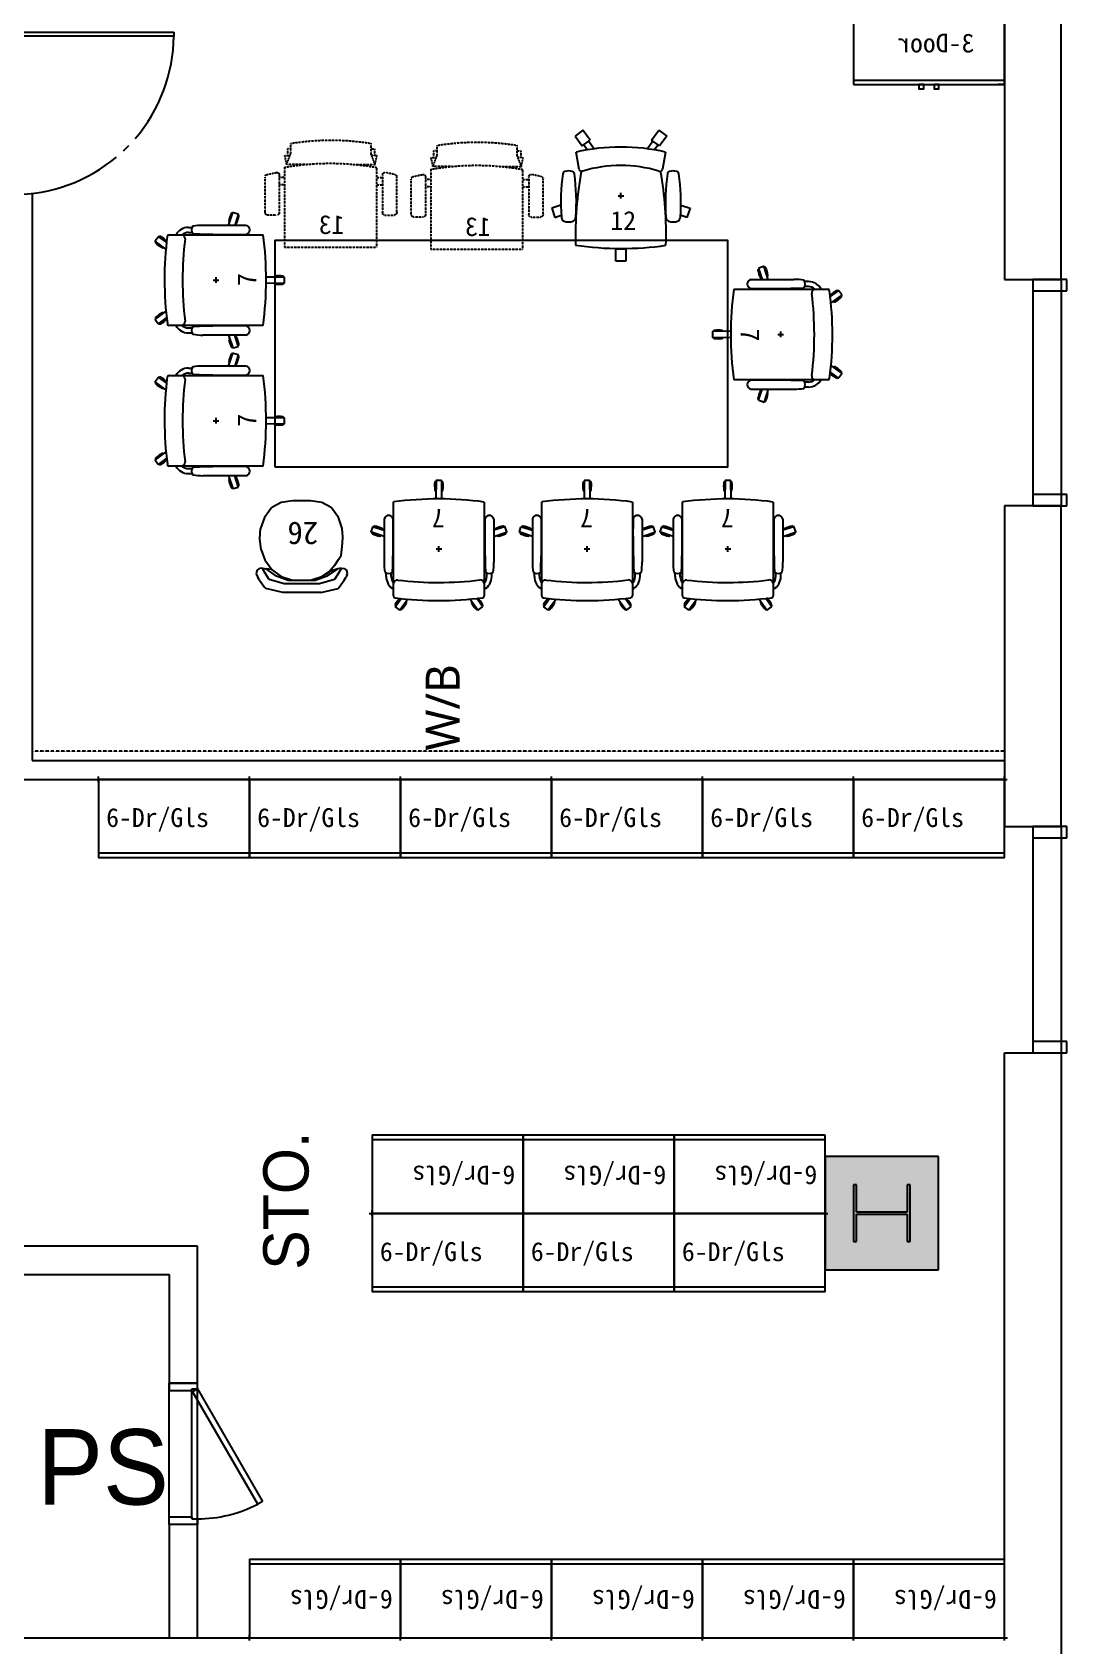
# Model space of a CAD drawing. Header units: millimetres. Extents: x 10479 to 135323, y 879012 to 965592.
# Drawn here: x 63282 to 68762, y 929609 to 938162 of the extents above; entities that cross this region are included whole.
import ezdxf
from ezdxf.enums import TextEntityAlignment as Align

# ---------------------------------------------------------------- set-up
doc = ezdxf.new("R2010")
doc.units = ezdxf.units.MM
doc.header["$PDMODE"] = 2
doc.header["$PDSIZE"] = 15
doc.linetypes.add('HID', pattern=[2.3, 1.5, -0.8])
for name, color, linetype in [('$CABI', 144, 'Continuous'), ('$CHAR', 3, 'Continuous'), ('보루네오', 140, 'Continuous'), ('비브랜드', 30, 'Continuous'), ('수입브랜드', 90, 'Continuous'), ('시디즈', 211, 'Continuous'), ('퍼시스', 210, 'Continuous')]:
    doc.layers.add(name, color=color, linetype=linetype)
doc.styles.add('S.A', font='malgun.ttf')
doc.styles.add('WGHTXT', font='')
doc.styles.add('돋움', font='')
doc.styles.get('WGHTXT').set_extended_font_data('HY울릉도L')
doc.styles.get('돋움').set_extended_font_data('Dotum')

# ---------------------------------------------------------------- blocks, each defined once
blk = doc.blocks.new('캐비닛_3단캐비닛_보루네오_H1123')
at = {"layer": '보루네오', "ltscale": 2}
for p, q in [((2211171.2, -1505364.8), (2211171.2, -1504964.8)), ((2211171.2, -1504964.8), (2211971.2, -1504964.8)), ((2211971.2, -1504984.8), (2211171.2, -1504984.8)), ((2211971.2, -1504964.8), (2211937.8, -1504964.8)), ((2211971.2, -1504964.8), (2211971.2, -1505364.8)), ((2211971.2, -1505364.8), (2211171.2, -1505364.8))]:
    blk.add_line(p, q, dxfattribs=at)
for points in [[(2211544.2, -1504964.8), (2211518.2, -1504964.8), (2211518.2, -1504941.8), (2211544.2, -1504941.8)], [(2211624.2, -1504964.8), (2211598.2, -1504964.8), (2211598.2, -1504941.8), (2211624.2, -1504941.8)]]:
    blk.add_lwpolyline(points, close=True, dxfattribs=at)
at = {"layer": '보루네오'}
blk.add_text('3-Door', height=100, rotation=180, dxfattribs=at).set_placement((2211811.3, -1505134.4))
blk = doc.blocks.new('의자_회의용의자_보루네오_UC805SZ')
at = {"layer": '보루네오'}
for p, q in [((206309.4, 39619.1), (206310.8, 39632.4)), ((206310.8, 39632.4), (206320.6, 39642.9)), ((206333.9, 39645.7), (206320.6, 39642.9)), ((206340.9, 39643.6), (206333.9, 39645.7)), ((206337.4, 39645), (206350.7, 39639.4)), ((206362.6, 39632.4), (206350.7, 39639.4)), ((206393.4, 39610), (206362.6, 39632.4)), ((206042, 39575), (206018.9, 39533)), ((206042, 39575), (206043.4, 39576.4)), ((206085.4, 39607.2), (206043.4, 39576.4)), ((206135.1, 39623.3), (206085.4, 39607.2)), ((206171.5, 39625.4), (206135.1, 39623.3)), ((206198.8, 39624), (206171.5, 39625.4)), ((206226.8, 39621.9), (206198.8, 39624)), ((206254.1, 39618.4), (206226.8, 39621.9)), ((206270.9, 39607.2), (206254.1, 39618.4)), ((206296.1, 39591.1), (206270.9, 39607.2)), ((206296.1, 39591.1), (206324.8, 39567.3)), ((206309.4, 39619.1), (206309.4, 39619.1)), ((206313.6, 39616.3), (206309.4, 39619.1)), ((206309.4, 39619.1), (206312.9, 39604.4)), ((206312.9, 39604.4), (206343, 39556.8)), ((206312.9, 39604.4), (206324.8, 39567.3)), ((206313.6, 39616.3), (206331.1, 39607.2)), ((206313.6, 39616.3), (206313.6, 39616.3)), ((206347.2, 39533.7), (206324.8, 39567.3)), ((206331.1, 39607.2), (206359.1, 39589)), ((206362.6, 39504.3), (206343, 39556.8)), ((206359.1, 39589), (206379.4, 39523.2)), ((206399, 39605.1), (206393.4, 39610)), ((206416.5, 39528.1), (206399, 39605.1)), ((206018.9, 39533), (206011.9, 39483.3)), ((206363.3, 39483.3), (206347.2, 39533.7)), ((206363.3, 39384.6), (206362.6, 39504.3)), ((206379.4, 39523.2), (206379.4, 39366.4)), ((206416.5, 39528.1), (206416.5, 39361.5)), ((206011.9, 39483.3), (206011.9, 39403.5)), ((206011.9, 39403.5), (206018.9, 39353.8)), ((206018.9, 39353.8), (206042, 39311.8)), ((206315.7, 39310.4), (206347.2, 39353.1)), ((206342.3, 39328.6), (206363.3, 39384.6)), ((206347.2, 39353.8), (206363.3, 39403.5)), ((206347.2, 39353.1), (206363.3, 39403.5)), ((206379.4, 39366.4), (206359.1, 39300.6)), ((206416.5, 39361.5), (206399, 39285.2)), ((206043.4, 39310.4), (206042, 39311.8)), ((206043.4, 39310.4), (206085.4, 39279.6)), ((206085.4, 39279.6), (206135.1, 39262.8)), ((206228.9, 39264.9), (206273, 39281)), ((206273, 39281), (206315.7, 39311.8)), ((206309.4, 39270.5), (206312.9, 39288)), ((206313.6, 39273.3), (206309.4, 39270.5)), ((206309.4, 39270.5), (206311.5, 39257.2)), ((206342.3, 39328.6), (206312.9, 39288)), ((206315.7, 39311.8), (206312.9, 39288)), ((206331.8, 39282.4), (206313.6, 39273.3)), ((206359.1, 39300.6), (206331.8, 39282.4)), ((206363.3, 39257.2), (206394.1, 39279.6)), ((206394.1, 39279.6), (206399, 39285.2)), ((206180.6, 39260), (206135.1, 39262.8)), ((206228.9, 39264.9), (206180.6, 39260)), ((206321.3, 39246.7), (206311.5, 39257.2)), ((206321.3, 39246.7), (206334.6, 39243.9)), ((206334.6, 39243.9), (206341.6, 39246)), ((206338.1, 39244.6), (206351.4, 39250.9)), ((206363.3, 39257.2), (206351.4, 39250.9))]:
    blk.add_line(p, q, dxfattribs=at)
blk.add_text('26', height=100, rotation=270).set_placement((206106, 39517.3))
blk = doc.blocks.new('의자_사무용의자_퍼시스_CH0501')
at = {"layer": '퍼시스'}
for p, q in [((-231.3, 304.7, 0), (-200.7, 262.4, 0)), ((-209.8, 322.8, 0), (-230.8, 307.5, 0)), ((-165.2, 266, 0), (-207, 322.3, 0)), ((163.7, 266, 0), (205.6, 322.3, 0)), ((229.9, 304.7, 0), (199.6, 262.8, 0)), ((208.4, 322.8, 0), (229.4, 307.5, 0)), ((-240.2, -248.7), (-240.2, 248.7)), ((240.2, 249), (240.2, -249)), ((-280.5, 146.8), (-280.5, 127.4)), ((-253.9, 146.8), (-253.9, 127.2)), ((252.5, 146.8), (252.5, 127.2)), ((279.1, 146.8), (279.1, 127.4)), ((-291.4, -158), (-291.4, 70)), ((290, -158), (290, 70)), ((-291.4, -65.9), (-358.7, -88.5)), ((290, -65.9), (357.3, -88.5)), ((-360, -91.1), (-351.9, -115.8)), ((-349.4, -117.1), (-291.4, -98.7)), ((348, -117.1), (290, -98.7)), ((358.6, -91.1), (350.5, -115.8)), ((-16.6, -264.9), (-15.1, -360.2)), ((14.9, -360.2), (15.9, -264.9)), ((-13.1, -362.2), (12.9, -362.2))]:
    blk.add_line(p, q, dxfattribs=at)
for centre, radius, start, end in [((-230.2, 248.7), 10, 97.43298, 180), ((-227.3, 297.4, 0), 5.29, 114.2057, 206.91653), ((-100.2, 366.6, 0), 150, 208.49699, 224.35371), ((-229.7, 305.9, 0), 2, 126, 216), ((1.4, -1526.3), 1800, 82.65482, 97.43298), ((-208.6, 321.1, 0), 2.02, 36.60291, 125.39709), ((-203.8, 265.4, 0), 5.14, 225.02432, 227.4759), ((-201.3, 316.4, 0), 5.26, 44.76436, 137.84283), ((-306.4, 216.8, 0), 150, 27.64629, 43.50301), ((-178.1, 284.1, 0), 5.13, 301.72005, 27.03383), ((176.6, 284.1, 0), 5.13, 152.96617, 238.27995), ((304.9, 216.8, 0), 150, 136.49699, 152.35371), ((199.9, 316.4, 0), 5.26, 42.15717, 135.23564), ((207.2, 321.1, 0), 2.02, 54.60291, 143.39709), ((98.8, 366.6, 0), 150, 315.7942, 331.50301), ((225.9, 297.4, 0), 5.29, 333.08347, 65.7943), ((228.2, 305.9, 0), 2, 324, 54), ((230.2, 249), 10, 0, 82.65482), ((-204.2, 146.8), 76.3, 118.15329, 180), ((-204.2, 146.8), 49.7, 136.4158, 180), ((-220, 185), 20.5, 190.85362, 276.3109), ((1.4, -1622.1), 1800, 83.09377, 96.9925), ((220.1, 185.3), 20.6, 263.72681, 348.08907), ((202.8, 146.8), 76.3, 0, 61.84671), ((202.8, 146.8), 49.7, 360, 41.1552), ((82.4, 70), 373.9, 171.82038, 180), ((-267.4, 96.6), 33.4, 52.75918, 127.24082), ((-5272.7, -85.4), 5029.7, 359.173, 2.37692), ((5271.2, -85.4), 5029.7, 177.62308, 180.827), ((266, 96.6), 33.4, 52.75918, 127.24082), ((-83.9, 70), 373.9, 0, 8.17962), ((-351.3, -85, 0), 5.26, 116.77893, 209.83723), ((-289.1, -215.6, 0), 150, 99.64629, 115.50301), ((-313.4, -72.8, 0), 5.13, 13.59953, 99.02346), ((312, -72.8, 0), 5.13, 80.97654, 166.40047), ((287.6, -215.6, 0), 150, 64.49699, 80.35371), ((349.8, -85, 0), 5.26, 330.16277, 63.22107), ((-358.1, -90.4), 2.02, 108.583, 197.417), ((-350, -115.2), 2, 198, 288), ((-341.3, -115.6), 5.24, 185.79104, 279.52053), ((-367.8, 26.7), 150, 280.49699, 296.35371), ((-303.5, -103.1), 5.13, 296.96689, 24.1581), ((-267.4, -153.6), 24.4, 190.38886, 349.61114), ((266, -153.6), 24.4, 190.38886, 349.61114), ((302.1, -103.1), 5.13, 155.8419, 243.03311), ((366.4, 26.7), 150, 243.64629, 259.50301), ((339.9, -115.6), 5.24, 260.47947, 354.20896), ((348.6, -115.2), 2, 252, 342), ((356.6, -90.4), 2.02, 342.583, 71.417), ((1.4, 1535), 1800, 262.28745, 277.62518), ((127.3, -333.2), 150, 171.64629, 187.50301), ((-15.9, -312.4), 5.34, 91.136, 169.92403), ((15.6, -312.4), 5.34, 10.07597, 91.98456), ((-127.5, -333.2), 150, 352.49699, 8.35371), ((-16.2, -352), 5.27, 188.83662, 282.04116), ((-13.1, -360.2), 2, 180, 270), ((12.9, -360.2), 2, 270, 0), ((16, -352), 5.27, 257.95884, 351.16338)]:
    blk.add_arc(centre, radius, start, end, dxfattribs=at)
blk.add_point((0, 0), dxfattribs=at)
blk.add_text('7', height=100).set_placement((-31.1, -212.4))
blk = doc.blocks.new('의자_사무용의자_스틸케이스_THK13101')
at = {"layer": '수입브랜드', "linetype": 'HID', "ltscale": 0.7}
for p, q in [((-284.8, -170.6), (-334.8, -170.6)), ((287.5, -170.6), (337.5, -170.6)), ((-347.5, -183.3), (-347.5, -371.8)), ((-272.1, -382.8), (-272.1, -183.3)), ((274.8, -383.4), (274.8, -183.3)), ((350.2, -183.3), (350.2, -372.7)), ((-243.9, -331), (-274.8, -331)), ((243.9, -331), (274.8, -331)), ((-337.5, -385.1), (-287.5, -395.8)), ((-243.9, -369.5), (-274.8, -369.5)), ((243.9, -369.5), (274.8, -369.5)), ((340.2, -385.1), (290.2, -395.8))]:
    blk.add_line(p, q, dxfattribs=at)
for points in [[(-243.9, -423.4), (-243.9, 0), (243.9, 0), (243.9, -422.5)], [(-232.8, -438.8), (-242.6, -486.4), (-215.3, -485.5)], [(-129.5, -438.8), (-232.8, -438.8), (-210.8, -497.2), (-210.8, -550.3)], [(-211.1, -522.2), (-229.2, -521), (-229.1, -485.9)], [(118.4, -438.8), (235.4, -438.8), (214, -495.3), (214, -550.3)], [(214, -522.2), (232.4, -521), (232.4, -486)], [(235.4, -438.8), (245.4, -486.4), (217.7, -485.6)]]:
    blk.add_lwpolyline(points, dxfattribs=at)
for centre, radius, start, end in [((-334.8, -183.3), 12.7, 90, 180), ((-284.8, -183.3), 12.7, 0, 90), ((287.5, -183.3), 12.7, 90, 180), ((337.5, -183.3), 12.7, 0, 90), ((-334.8, -372.7), 12.7, 180, 257.66457), ((-284.8, -383.4), 12.7, 257.66457, 0), ((-2.5, 937), 1381.7, 259.93791, 280.27596), ((287.5, -383.4), 12.7, 180, 282.33543), ((337.5, -372.7), 12.7, 282.33543, 0), ((1.6, 738.7), 1306.4, 260.64228, 279.35772)]:
    blk.add_arc(centre, radius, start, end, dxfattribs=at)
blk.add_text('13', height=100, rotation=180).set_placement((72.7, -69.8))
blk = doc.blocks.new('의자_사무용의자_시디즈_T10')
at = {"layer": '시디즈'}
for p, q in [((-200.9, 347.1, 0), (-242.9, 316.5, 0)), ((-162.6, 294.5, 0), (-200.9, 347.1, 0)), ((162.4, 294.5, 0), (200.6, 347.1, 0)), ((200.6, 347.1, 0), (242.7, 316.5, 0)), ((-242.9, 316.5, 0), (-204.7, 263.9, 0)), ((-204.7, 263.9, 0), (-162.6, 294.5, 0)), ((-197.1, 269.5, 0), (-177.5, 243.1, 0)), ((-170.3, 288.9, 0), (-141.9, 248.6, 0)), ((170.1, 288.9, 0), (141.7, 248.6, 0)), ((204.5, 263.9, 0), (162.4, 294.5, 0)), ((196.8, 269.5, 0), (177.3, 243.1, 0)), ((242.7, 316.5, 0), (204.5, 263.9, 0)), ((-220.2, 139.6, 0), (-237, 231, 0)), ((237, 231, 0), (220.9, 141.2, 0)), ((-128.9, 167.1), (-128.9, 167.1)), ((-128.9, 167.1), (-128.9, 167.1)), ((-318.1, -49.6, 0), (-366.4, -65.3, 0)), ((-366.4, -65.3, 0), (-350.4, -114.8, 0)), ((317.8, -49.6, 0), (366.2, -65.3, 0)), ((366.2, -65.3, 0), (350.1, -114.8, 0)), ((-350.4, -114.8, 0), (-316, -103.6, 0)), ((350.1, -114.8, 0), (315.7, -103.6, 0)), ((-26.1, -281.4, 0), (25.9, -281.4, 0)), ((-26.1, -346.4, 0), (-26.1, -281.4, 0)), ((-12.7, -281.4, 0), (-12.7, -279.5, 0)), ((12.4, -281.4, 0), (12.4, -279.5, 0)), ((25.9, -281.4, 0), (25.9, -346.4, 0)), ((25.9, -346.4, 0), (-26.1, -346.4, 0))]:
    blk.add_line(p, q, dxfattribs=at)
for centre, radius, start, end in [((0, -782.1, 0), 1040.4, 76.83121, 103.16879), ((761.9, -34.3, 0), 1080.1, 171.98266, 184.12355), ((-293, 114, 0), 14.9, 101.66098, 170.61342), ((-276.9, 62.2, 0), 69, 74.3847, 106.08725), ((-261, 114.1, 0), 14.8, 8.77716, 79.46279), ((-1324.2, -34.4, 0), 1088.3, 355.90942, 7.96394), ((1803.6, -222.7, 0), 2044.6, 170.05998, 181.11051), ((-205.9, 145, 0), 15.3, 200.51053, 287.15481), ((0, -530.4, 0), 690.8, 73.0482, 106.9518), ((206.8, 143.7, 0), 14.4, 248.08599, 349.84116), ((-1629.8, -201.6, 0), 1869.7, 358.12989, 10.20801), ((1324, -34.4, 0), 1088.3, 172.03606, 184.09058), ((260.8, 114.1, 0), 14.8, 100.53721, 171.22284), ((276.6, 62.2, 0), 69, 73.91275, 105.6153), ((292.7, 114, 0), 14.9, 9.38658, 78.33902), ((-762.2, -34.3, 0), 1080.1, 355.87645, 8.01734), ((-291.8, -112.2, 0), 23.6, 179.43609, 247.66904), ((-277, -79.7, 0), 59.3, 246.36376, 293.63624), ((-261.9, -112.4, 0), 23.3, 291.94918, 0.8867), ((261.7, -112.4, 0), 23.3, 179.1133, 248.05082), ((276.8, -79.7, 0), 59.3, 246.36376, 293.63624), ((291.6, -112.2, 0), 23.6, 292.33096, 0.56391), ((0, 1413.3, 0), 1692.8, 261.83108, 278.11402)]:
    blk.add_arc(centre, radius, start, end, dxfattribs=at)
blk.add_point((0, 0), dxfattribs=at)
blk.add_text('12', height=100).set_placement((-55.4, -181.3))
blk = doc.blocks.new('14F')
h = blk.add_hatch(color=8)
h.dxf.hatch_style = 1
h.paths.add_polyline_path([(-132518.1, 758441.9), (-131918.1, 758441.9), (-131918.1, 759041.9), (-132518.1, 759041.9)])
at = {"color": 8}
for p, q in [((-131568.1, 765391.9), (-131568.1, 763691.9)), ((-131568.1, 765391.9), (-131568.1, 763691.9)), ((-131268.1, 763691.9), (-131268.1, 765391.9)), ((-131268.1, 763691.9), (-131268.1, 765391.9)), ((-136718.1, 764141.8), (-136718.1, 761141.8)), ((-131568.1, 763691.9), (-131268.1, 763691.9)), ((-131568.1, 763691.9), (-131268.1, 763691.9)), ((-131238.1, 763691.9), (-131418.1, 763691.9)), ((-131418.1, 763691.9), (-131418.1, 763631.9)), ((-131418.1, 763691.9), (-131418.1, 762491.9)), ((-131418.1, 763691.9), (-131418.1, 762491.9)), ((-131268.1, 763691.9), (-131268.1, 762491.9)), ((-131268.1, 763691.9), (-131268.1, 762491.9)), ((-131238.1, 763631.9), (-131238.1, 763691.9)), ((-131418.1, 763631.9), (-131238.1, 763631.9)), ((-131238.1, 762551.9), (-131418.1, 762551.9)), ((-131418.1, 762551.9), (-131418.1, 762491.9)), ((-131238.1, 762491.9), (-131238.1, 762551.9)), ((-131268.1, 762491.9), (-131568.1, 762491.9)), ((-131568.1, 762491.9), (-131568.1, 760791.9)), ((-131268.1, 762491.9), (-131568.1, 762491.9)), ((-131568.1, 762491.9), (-131568.1, 760791.9)), ((-131418.1, 762491.9), (-131238.1, 762491.9)), ((-131268.1, 760791.9), (-131268.1, 762491.9)), ((-131268.1, 760791.9), (-131268.1, 762491.9)), ((-136718.1, 761141.8), (-131568.1, 761141.8)), ((-136818.1, 761041.8), (-131568.1, 761041.8)), ((-131568.1, 760791.9), (-131268.1, 760791.9)), ((-131568.1, 760791.9), (-131268.1, 760791.9)), ((-131238.1, 760791.9), (-131418.1, 760791.9)), ((-131418.1, 760791.9), (-131418.1, 760731.9)), ((-131418.1, 760791.9), (-131418.1, 759591.9)), ((-131418.1, 760791.9), (-131418.1, 759591.9)), ((-131418.1, 760731.9), (-131238.1, 760731.9)), ((-131268.1, 760791.9), (-131268.1, 759591.9)), ((-131268.1, 760791.9), (-131268.1, 759591.9)), ((-131238.1, 760731.9), (-131238.1, 760791.9)), ((-131238.1, 759651.9), (-131418.1, 759651.9)), ((-131418.1, 759651.9), (-131418.1, 759591.9)), ((-131238.1, 759591.9), (-131238.1, 759651.9)), ((-131568.1, 756491.9), (-131568.1, 759591.9)), ((-131568.1, 759591.9), (-131268.1, 759591.9)), ((-131568.1, 756491.9), (-131568.1, 759591.9)), ((-131568.1, 759591.9), (-131268.1, 759591.9)), ((-131418.1, 759591.9), (-131238.1, 759591.9)), ((-131268.1, 759591.9), (-131268.1, 756191.9)), ((-131268.1, 759591.9), (-131268.1, 756491.9)), ((-131918.1, 759041.9), (-132518.1, 759041.9)), ((-132518.1, 759041.9), (-132518.1, 758441.9)), ((-131918.1, 758441.9), (-131918.1, 759041.9)), ((-132368.1, 758891.9), (-132368.1, 758591.9)), ((-132352.4, 758891.9), (-132368.1, 758891.9)), ((-132352.4, 758746.8), (-132352.4, 758891.9)), ((-132068.1, 758891.9), (-132083.9, 758891.9)), ((-132083.9, 758891.9), (-132083.9, 758746.8)), ((-132068.1, 758591.9), (-132068.1, 758891.9)), ((-132083.9, 758746.8), (-132352.4, 758746.8)), ((-132352.4, 758591.9), (-132352.4, 758737.1)), ((-132352.4, 758737.1), (-132083.9, 758737.1)), ((-132083.9, 758737.1), (-132083.9, 758591.9)), ((-135843.1, 758566.9), (-136818.1, 758566.9)), ((-135843.1, 757841.9), (-135843.1, 758566.9)), ((-132368.1, 758591.9), (-132352.4, 758591.9)), ((-132083.9, 758591.9), (-132068.1, 758591.9)), ((-132518.1, 758441.9), (-131918.1, 758441.9)), ((-136818.1, 758416.9), (-135993.1, 758416.9)), ((-135993.1, 758416.9), (-135993.1, 757841.9)), ((-135993.1, 757091.9), (-135993.1, 757841.9)), ((-135843.1, 757841.9), (-135993.1, 757841.9)), ((-135993.1, 757841.9), (-135993.1, 757811.9)), ((-135993.1, 757841.9), (-135843.1, 757841.9)), ((-135843.1, 757091.9), (-135843.1, 757841.9)), ((-135843.1, 757811.9), (-135843.1, 757841.9)), ((-135993.1, 757811.9), (-135993.1, 757811.9)), ((-135993.1, 757811.9), (-135993.1, 757801.9)), ((-135993.1, 757801.9), (-135873.1, 757801.9)), ((-135873.1, 757121.9), (-135873.1, 757811.9)), ((-135873.1, 757801.9), (-135873.1, 757811.9)), ((-135873.1, 757811.9), (-135843.1, 757811.9)), ((-135869.1, 757796.9), (-135843.1, 757811.9)), ((-135524.1, 757199.4), (-135869.1, 757796.9)), ((-135843.1, 757811.9), (-135498.1, 757214.4)), ((-135498.1, 757214.4), (-135524.1, 757199.4)), ((-135993.1, 757121.9), (-135993.1, 757131.9)), ((-135993.1, 757131.9), (-135873.1, 757131.9)), ((-135993.1, 757091.9), (-135993.1, 757121.9)), ((-135993.1, 757121.9), (-135993.1, 757121.9)), ((-135843.1, 757091.9), (-135993.1, 757091.9)), ((-135843.1, 757091.9), (-135993.1, 757091.9)), ((-135993.1, 757091.9), (-135993.1, 756491.9)), ((-135873.1, 757131.9), (-135873.1, 757121.9)), ((-135873.1, 757121.9), (-135843.1, 757121.9)), ((-135843.1, 757121.9), (-135843.1, 757091.9)), ((-135843.1, 756491.9), (-135843.1, 757091.9)), ((-136818.1, 756491.9), (-131568.1, 756491.9))]:
    blk.add_line(p, q, dxfattribs=at)
at = {"color": 8, "ltscale": 80}
for p, q in [((-136868.1, 765001.8), (-135968.1, 765001.8)), ((-135968.1, 764981.8), (-136868.1, 764981.8)), ((-135968.1, 765001.8), (-135968.1, 764981.8))]:
    blk.add_line(p, q, dxfattribs=at)
at = {"color": 8, "linetype": 'HID', "ltscale": 0.1}
blk.add_line((-131568.1, 761191.8), (-136718.1, 761191.8), dxfattribs=at)
at = {"color": 8, "ltscale": 80}
for start, end in [(319.38678, 359.32592), (270, 309.93913), (313.3147, 316.01122)]:
    blk.add_arc((-136818.1, 764991.8), 850, start, end, dxfattribs=at)
at = {"color": 8}
blk.add_arc((-135844.5, 757823.5), 701.5, 270.11375, 297.17568, dxfattribs=at)
at = {"color": 8, "style": 'S.A'}
blk.add_text('W/B', height=180, rotation=90, dxfattribs=at).set_placement((-134454.2, 761194))
at = {"color": 8, "style": '돋움'}
blk.add_text('STO.', height=240, rotation=90, dxfattribs=at).set_placement((-135254.5, 758808.3), align=Align.CENTER)
at = {"color": 8, "style": 'WGHTXT'}
blk.add_text('PS', height=400, dxfattribs=at).set_placement((-136692.7, 757197.5))
at = {"color": 8, "linetype": 'ByBlock', "ltscale": 0.1, "style": '돋움'}
for tag, p in [('HRD기획팀', (-160031.5, 780698.2, 0)), ('인재전략팀', (-162408.7, 780698.2, 0)), ('기업문화팀', (-157519.3, 780698.2, 0)), ('뷰티교육팀', (-152663.4, 780698.2, 0)), ('자산관리팀', (-147978.3, 780698.2, 0)), ('그룹HR팀', (-166987.1, 780698.2, 0)), ('법무팀', (-145354.1, 780698.2, 0)), ('특허팀', (-142261.1, 780698.2, 0)), ('상표팀', (-139438.1, 780698.2, 0))]:
    blk.add_attdef(tag, text='', height=356.2, rotation=90, dxfattribs=at).set_placement(p, align=Align.MIDDLE_CENTER)
at = {"color": 8, "style": '돋움'}
blk.add_attdef('1', text='', height=420, rotation=180, dxfattribs=at).set_placement((-143911.2, 758189), align=Align.MIDDLE)
blk = doc.blocks.new('캐비닛_6단유리_보루네오_6단반문유리장')
at = {"layer": '보루네오', "linetype": 'Continuous'}
for p, q in [((799, 0), (1, 0)), ((0, -1), (0, -413)), ((800, -413), (800, -1)), ((0, -390), (800, -390)), ((1, -414), (799, -414))]:
    blk.add_line(p, q, dxfattribs=at)
for centre, start, end in [((1, -1), 90, 180), ((799, -1), 0, 90), ((1, -413), 180, 270), ((799, -413), 270, 0)]:
    blk.add_arc(centre, 1, start, end, dxfattribs=at)
at = {"layer": '보루네오'}
for p in [(0, 0), (800, 0)]:
    blk.add_point(p, dxfattribs=at)
blk.add_text('6-Dr/Gls', height=100, dxfattribs=at).set_placement((41.4, -252.6))

msp = doc.modelspace()

# ---------------------------------------------------------------- linework, layer by layer
at = {"layer": '비브랜드'}
msp.add_lwpolyline([(64567.1, 935857.9), (66967.1, 935857.9), (66967.1, 937057.9), (64567.1, 937057.9)], close=True, dxfattribs=at)

# ---------------------------------------------------------------- block references
at = {"layer": '$CABI'}
for p in [(63631.9, 934201.6), (64431.9, 934201.6), (65231.9, 934201.6), (66031.9, 934201.6), (66831.9, 934201.6), (67631.9, 934201.6), (65081.9, 931900.8), (65881.9, 931900.8), (66681.9, 931900.8)]:
    msp.add_blockref('캐비닛_6단유리_보루네오_6단반문유리장', p, dxfattribs=at)
at = {"layer": '$CABI', "rotation": 180}
for p in [(65881.9, 931900.8), (66681.9, 931900.8), (67481.9, 931900.8), (65232.9, 929651.8), (66032.9, 929651.8), (66832.9, 929651.8), (67632.9, 929651.8), (68432.9, 929651.8)]:
    msp.add_blockref('캐비닛_6단유리_보루네오_6단반문유리장', p, dxfattribs=at)
at = {"layer": '$CHAR', "color": 1}
msp.add_blockref('14F', (200000, 173159.8), dxfattribs=at)
at = {"layer": '보루네오', "xscale": -1, "rotation": 180}
msp.add_blockref('캐비닛_3단캐비닛_보루네오_H1123', (-2143539.3, -567079.7), dxfattribs=at)
at = {"layer": '보루네오', "xscale": 1.2, "yscale": 1.2, "zscale": 1.2, "rotation": 270}
msp.add_blockref('의자_회의용의자_보루네오_UC805SZ', (17376.1, 1182892.6), dxfattribs=at)
at = {"layer": '시디즈'}
msp.add_blockref('의자_사무용의자_시디즈_T10', (66400, 937295.1), dxfattribs=at)
at = {"layer": '시디즈', "xscale": -1, "rotation": 180}
for p in [(64862.4, 937022.4), (65637.3, 937011.8)]:
    msp.add_blockref('의자_사무용의자_스틸케이스_THK13101', p, dxfattribs=at)
at = {"layer": '퍼시스'}
for p, rotation in [((64255.9, 936848.2), 89.99999999999997), ((67247, 936559.8), 270), ((64255.9, 936102.6), 89.99999999999997), ((65435.7, 935423), 180), ((66221.2, 935423), 180), ((66966.8, 935423), 180)]:
    msp.add_blockref('의자_사무용의자_퍼시스_CH0501', p, dxfattribs=dict(at, rotation=rotation))

doc.saveas('drawing.dxf')
